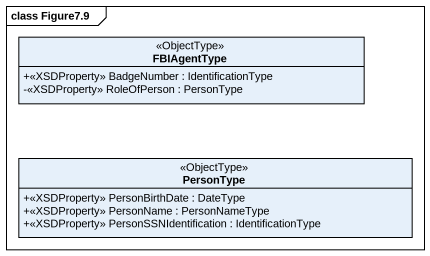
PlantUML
@startuml
mainframe class Figure7.9
hide circle
hide empty members
skinparam classAttributeIconSize 0
class FBIAgentType <<ObjectType>> {
  +<<XSDProperty>> BadgeNumber : IdentificationType
  -<<XSDProperty>> RoleOfPerson : PersonType
}
class PersonType <<ObjectType>> {
  +<<XSDProperty>> PersonBirthDate : DateType
  +<<XSDProperty>> PersonName : PersonNameType
  +<<XSDProperty>> PersonSSNIdentification : IdentificationType
}
@enduml
